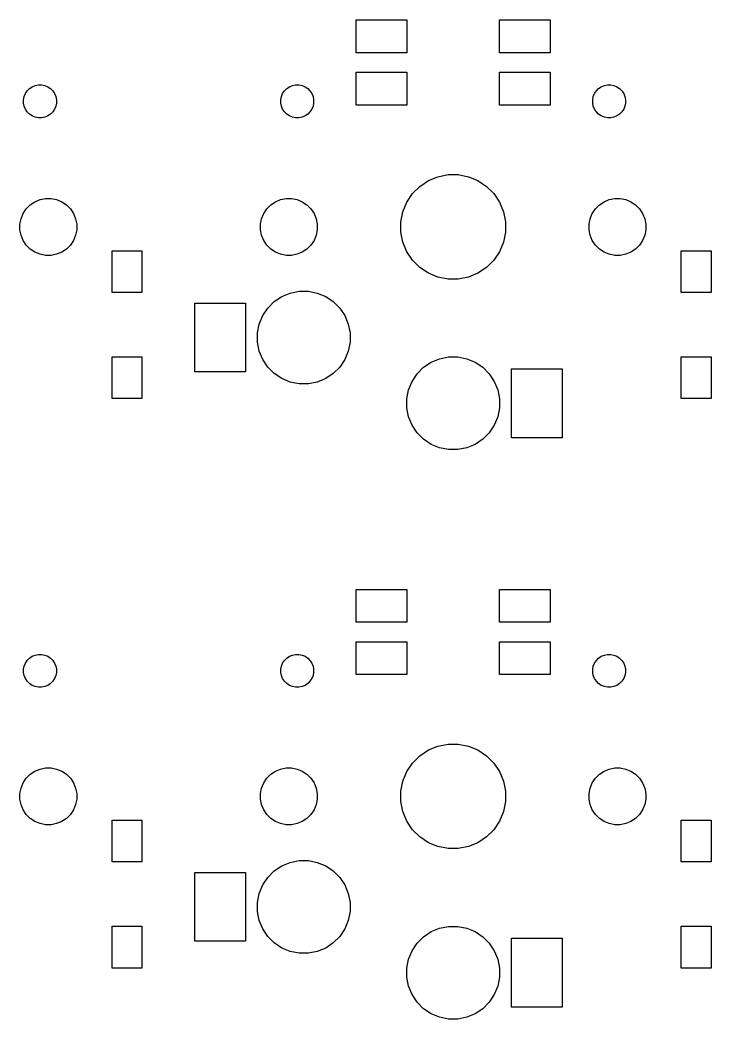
# Model space of a CAD drawing. Extents: x 33 to 239, y -108 to -27.
# Drawn here: x 84.7 to 107.83, y -106.9 to -73.47 of the extents above; entities that cross this region are included whole.
import ezdxf

# ---------------------------------------------------------------- set-up
doc = ezdxf.new("R2010")
doc.units = 0
doc.layers.add('BLACK', color=7, linetype='CONTINUOUS')

msp = doc.modelspace()

# ---------------------------------------------------------------- linework, layer by layer
at = {"layer": 'BLACK', "linetype": 'CONTINUOUS'}
for p, q in [((95.95, -74.575), (95.95, -73.475)), ((95.95, -73.475), (97.65, -73.475)), ((97.65, -73.475), (97.65, -74.575)), ((100.75, -74.575), (100.75, -73.475)), ((100.75, -73.475), (102.45, -73.475)), ((102.45, -73.475), (102.45, -74.575)), ((97.65, -74.575), (95.95, -74.575)), ((102.45, -74.575), (100.75, -74.575)), ((95.95, -76.325), (95.95, -75.225)), ((95.95, -75.225), (97.65, -75.225)), ((97.65, -75.225), (97.65, -76.325)), ((100.75, -76.325), (100.75, -75.225)), ((100.75, -75.225), (102.45, -75.225)), ((102.45, -75.225), (102.45, -76.325)), ((84.8826, -75.9395), (84.9428, -75.8494)), ((84.9428, -75.8494), (85.0194, -75.7728)), ((85.0194, -75.7728), (85.1095, -75.7126)), ((85.1095, -75.7126), (85.2096, -75.6711)), ((85.2096, -75.6711), (85.3158, -75.65)), ((85.3158, -75.65), (85.4242, -75.65)), ((85.4242, -75.65), (85.5304, -75.6711)), ((85.5304, -75.6711), (85.6305, -75.7126)), ((85.6305, -75.7126), (85.7206, -75.7728)), ((85.7206, -75.7728), (85.7972, -75.8494)), ((85.7972, -75.8494), (85.8574, -75.9395)), ((93.4926, -75.9395), (93.5528, -75.8494)), ((93.5528, -75.8494), (93.6294, -75.7728)), ((93.6294, -75.7728), (93.7195, -75.7126)), ((93.7195, -75.7126), (93.8196, -75.6711)), ((93.8196, -75.6711), (93.9258, -75.65)), ((93.9258, -75.65), (94.0342, -75.65)), ((94.0342, -75.65), (94.1404, -75.6711)), ((94.1404, -75.6711), (94.2405, -75.7126)), ((94.2405, -75.7126), (94.3306, -75.7728)), ((94.3306, -75.7728), (94.4072, -75.8494)), ((94.4072, -75.8494), (94.4674, -75.9395)), ((103.933, -75.9395), (103.993, -75.8494)), ((103.993, -75.8494), (104.069, -75.7728)), ((104.069, -75.7728), (104.159, -75.7126)), ((104.159, -75.7126), (104.26, -75.6711)), ((104.26, -75.6711), (104.366, -75.65)), ((104.366, -75.65), (104.474, -75.65)), ((104.474, -75.65), (104.58, -75.6711)), ((104.58, -75.6711), (104.681, -75.7126)), ((104.681, -75.7126), (104.771, -75.7728)), ((104.771, -75.7728), (104.847, -75.8494)), ((104.847, -75.8494), (104.907, -75.9395)), ((84.82, -76.1458), (84.8411, -76.0396)), ((84.82, -76.2542), (84.82, -76.1458)), ((84.8411, -76.0396), (84.8826, -75.9395)), ((85.8574, -75.9395), (85.8989, -76.0396)), ((85.8989, -76.0396), (85.92, -76.1458)), ((85.92, -76.1458), (85.92, -76.2542)), ((93.43, -76.1458), (93.4511, -76.0396)), ((93.43, -76.2542), (93.43, -76.1458)), ((93.4511, -76.0396), (93.4926, -75.9395)), ((94.4674, -75.9395), (94.5089, -76.0396)), ((94.5089, -76.0396), (94.53, -76.1458)), ((94.53, -76.1458), (94.53, -76.2542)), ((103.87, -76.1458), (103.891, -76.0396)), ((103.87, -76.2542), (103.87, -76.1458)), ((103.891, -76.0396), (103.933, -75.9395)), ((104.907, -75.9395), (104.949, -76.0396)), ((104.949, -76.0396), (104.97, -76.1458)), ((104.97, -76.1458), (104.97, -76.2542)), ((84.8411, -76.3604), (84.82, -76.2542)), ((84.8826, -76.4605), (84.8411, -76.3604)), ((84.9428, -76.5506), (84.8826, -76.4605)), ((85.8574, -76.4605), (85.7972, -76.5506)), ((85.8989, -76.3604), (85.8574, -76.4605)), ((85.92, -76.2542), (85.8989, -76.3604)), ((93.4511, -76.3604), (93.43, -76.2542)), ((93.4926, -76.4605), (93.4511, -76.3604)), ((93.5528, -76.5506), (93.4926, -76.4605)), ((94.4674, -76.4605), (94.4072, -76.5506)), ((94.5089, -76.3604), (94.4674, -76.4605)), ((94.53, -76.2542), (94.5089, -76.3604)), ((97.65, -76.325), (95.95, -76.325)), ((102.45, -76.325), (100.75, -76.325)), ((103.891, -76.3604), (103.87, -76.2542)), ((103.933, -76.4605), (103.891, -76.3604)), ((103.993, -76.5506), (103.933, -76.4605)), ((104.907, -76.4605), (104.847, -76.5506)), ((104.949, -76.3604), (104.907, -76.4605)), ((104.97, -76.2542), (104.949, -76.3604)), ((85.0194, -76.6272), (84.9428, -76.5506)), ((85.1095, -76.6874), (85.0194, -76.6272)), ((85.2096, -76.7289), (85.1095, -76.6874)), ((85.3158, -76.75), (85.2096, -76.7289)), ((85.4242, -76.75), (85.3158, -76.75)), ((85.5304, -76.7289), (85.4242, -76.75)), ((85.6305, -76.6874), (85.5304, -76.7289)), ((85.7206, -76.6272), (85.6305, -76.6874)), ((85.7972, -76.5506), (85.7206, -76.6272)), ((93.6294, -76.6272), (93.5528, -76.5506)), ((93.7195, -76.6874), (93.6294, -76.6272)), ((93.8196, -76.7289), (93.7195, -76.6874)), ((93.9258, -76.75), (93.8196, -76.7289)), ((94.0342, -76.75), (93.9258, -76.75)), ((94.1404, -76.7289), (94.0342, -76.75)), ((94.2405, -76.6874), (94.1404, -76.7289)), ((94.3306, -76.6272), (94.2405, -76.6874)), ((94.4072, -76.5506), (94.3306, -76.6272)), ((104.069, -76.6272), (103.993, -76.5506)), ((104.159, -76.6874), (104.069, -76.6272)), ((104.26, -76.7289), (104.159, -76.6874)), ((104.366, -76.75), (104.26, -76.7289)), ((104.474, -76.75), (104.366, -76.75)), ((104.58, -76.7289), (104.474, -76.75)), ((104.681, -76.6874), (104.58, -76.7289)), ((104.771, -76.6272), (104.681, -76.6874)), ((104.847, -76.5506), (104.771, -76.6272)), ((98.0844, -79.0407), (98.3711, -78.8492)), ((98.3711, -78.8492), (98.6895, -78.7173)), ((98.6895, -78.7173), (99.0276, -78.65)), ((99.0276, -78.65), (99.3724, -78.65)), ((99.3724, -78.65), (99.7105, -78.7173)), ((99.7105, -78.7173), (100.029, -78.8492)), ((100.029, -78.8492), (100.316, -79.0407)), ((97.8407, -79.2844), (98.0844, -79.0407)), ((100.316, -79.0407), (100.559, -79.2844)), ((85.2, -79.5581), (85.3729, -79.4865)), ((85.3729, -79.4865), (85.5564, -79.45)), ((85.5564, -79.45), (85.7436, -79.45)), ((85.7436, -79.45), (85.9271, -79.4865)), ((85.9271, -79.4865), (86.1, -79.5581)), ((93.25, -79.5581), (93.4229, -79.4865)), ((93.4229, -79.4865), (93.6064, -79.45)), ((93.6064, -79.45), (93.7936, -79.45)), ((93.7936, -79.45), (93.9771, -79.4865)), ((93.9771, -79.4865), (94.15, -79.5581)), ((97.6492, -79.5711), (97.8407, -79.2844)), ((100.559, -79.2844), (100.751, -79.5711)), ((104.25, -79.5581), (104.423, -79.4865)), ((104.423, -79.4865), (104.606, -79.45)), ((104.606, -79.45), (104.794, -79.45)), ((104.794, -79.45), (104.977, -79.4865)), ((104.977, -79.4865), (105.15, -79.5581)), ((84.8081, -79.95), (84.9121, -79.7944)), ((84.9121, -79.7944), (85.0444, -79.6621)), ((85.0444, -79.6621), (85.2, -79.5581)), ((86.1, -79.5581), (86.2556, -79.6621)), ((86.2556, -79.6621), (86.3879, -79.7944)), ((86.3879, -79.7944), (86.4919, -79.95)), ((92.8581, -79.95), (92.9621, -79.7944)), ((92.9621, -79.7944), (93.0944, -79.6621)), ((93.0944, -79.6621), (93.25, -79.5581)), ((94.15, -79.5581), (94.3056, -79.6621)), ((94.3056, -79.6621), (94.4379, -79.7944)), ((94.4379, -79.7944), (94.5419, -79.95)), ((97.5173, -79.8895), (97.6492, -79.5711)), ((100.751, -79.5711), (100.883, -79.8895)), ((103.858, -79.95), (103.962, -79.7944)), ((103.962, -79.7944), (104.094, -79.6621)), ((104.094, -79.6621), (104.25, -79.5581)), ((105.15, -79.5581), (105.306, -79.6621)), ((105.306, -79.6621), (105.438, -79.7944)), ((105.438, -79.7944), (105.542, -79.95)), ((84.7, -80.3064), (84.7365, -80.1229)), ((84.7365, -80.1229), (84.8081, -79.95)), ((86.4919, -79.95), (86.5635, -80.1229)), ((86.5635, -80.1229), (86.6, -80.3064)), ((92.75, -80.3064), (92.7865, -80.1229)), ((92.7865, -80.1229), (92.8581, -79.95)), ((94.5419, -79.95), (94.6135, -80.1229)), ((94.6135, -80.1229), (94.65, -80.3064)), ((97.45, -80.2276), (97.5173, -79.8895)), ((100.883, -79.8895), (100.95, -80.2276)), ((103.75, -80.3064), (103.787, -80.1229)), ((103.787, -80.1229), (103.858, -79.95)), ((105.542, -79.95), (105.613, -80.1229)), ((105.613, -80.1229), (105.65, -80.3064)), ((84.7, -80.4936), (84.7, -80.3064)), ((84.7365, -80.6771), (84.7, -80.4936)), ((86.6, -80.4936), (86.5635, -80.6771)), ((86.6, -80.3064), (86.6, -80.4936)), ((92.75, -80.4936), (92.75, -80.3064)), ((92.7865, -80.6771), (92.75, -80.4936)), ((94.65, -80.4936), (94.6135, -80.6771)), ((94.65, -80.3064), (94.65, -80.4936)), ((97.45, -80.5724), (97.45, -80.2276)), ((100.95, -80.2276), (100.95, -80.5724)), ((103.75, -80.4936), (103.75, -80.3064)), ((103.787, -80.6771), (103.75, -80.4936)), ((105.65, -80.4936), (105.613, -80.6771)), ((105.65, -80.3064), (105.65, -80.4936)), ((84.8081, -80.85), (84.7365, -80.6771)), ((84.9121, -81.0056), (84.8081, -80.85)), ((86.4919, -80.85), (86.3879, -81.0056)), ((86.5635, -80.6771), (86.4919, -80.85)), ((92.8581, -80.85), (92.7865, -80.6771)), ((92.9621, -81.0056), (92.8581, -80.85)), ((94.5419, -80.85), (94.4379, -81.0056)), ((94.6135, -80.6771), (94.5419, -80.85)), ((97.5173, -80.9105), (97.45, -80.5724)), ((100.95, -80.5724), (100.883, -80.9105)), ((103.858, -80.85), (103.787, -80.6771)), ((103.962, -81.0056), (103.858, -80.85)), ((105.542, -80.85), (105.438, -81.0056)), ((105.613, -80.6771), (105.542, -80.85)), ((85.0444, -81.1379), (84.9121, -81.0056)), ((85.2, -81.2419), (85.0444, -81.1379)), ((86.2556, -81.1379), (86.1, -81.2419)), ((86.3879, -81.0056), (86.2556, -81.1379)), ((87.7812, -82.5937), (87.7812, -81.1937)), ((87.7812, -81.1937), (88.7812, -81.1937)), ((88.7812, -81.1937), (88.7812, -82.5937)), ((93.0944, -81.1379), (92.9621, -81.0056)), ((93.25, -81.2419), (93.0944, -81.1379)), ((94.3056, -81.1379), (94.15, -81.2419)), ((94.4379, -81.0056), (94.3056, -81.1379)), ((97.6492, -81.2289), (97.5173, -80.9105)), ((100.883, -80.9105), (100.751, -81.2289)), ((104.094, -81.1379), (103.962, -81.0056)), ((104.25, -81.2419), (104.094, -81.1379)), ((105.306, -81.1379), (105.15, -81.2419)), ((105.438, -81.0056), (105.306, -81.1379)), ((106.831, -82.5937), (106.831, -81.1937)), ((106.831, -81.1937), (107.831, -81.1937)), ((107.831, -81.1937), (107.831, -82.5937)), ((85.3729, -81.3135), (85.2, -81.2419)), ((85.5564, -81.35), (85.3729, -81.3135)), ((85.7436, -81.35), (85.5564, -81.35)), ((85.9271, -81.3135), (85.7436, -81.35)), ((86.1, -81.2419), (85.9271, -81.3135)), ((93.4229, -81.3135), (93.25, -81.2419)), ((93.6064, -81.35), (93.4229, -81.3135)), ((93.7936, -81.35), (93.6064, -81.35)), ((93.9771, -81.3135), (93.7936, -81.35)), ((94.15, -81.2419), (93.9771, -81.3135)), ((97.8407, -81.5156), (97.6492, -81.2289)), ((98.0844, -81.7593), (97.8407, -81.5156)), ((100.559, -81.5156), (100.316, -81.7593)), ((100.751, -81.2289), (100.559, -81.5156)), ((104.423, -81.3135), (104.25, -81.2419)), ((104.606, -81.35), (104.423, -81.3135)), ((104.794, -81.35), (104.606, -81.35)), ((104.977, -81.3135), (104.794, -81.35)), ((105.15, -81.2419), (104.977, -81.3135)), ((98.3711, -81.9508), (98.0844, -81.7593)), ((100.316, -81.7593), (100.029, -81.9508)), ((98.6895, -82.0827), (98.3711, -81.9508)), ((99.0276, -82.15), (98.6895, -82.0827)), ((99.3724, -82.15), (99.0276, -82.15)), ((99.7105, -82.0827), (99.3724, -82.15)), ((100.029, -81.9508), (99.7105, -82.0827)), ((93.7479, -82.6096), (94.0473, -82.55)), ((94.0473, -82.55), (94.3527, -82.55)), ((94.3527, -82.55), (94.6521, -82.6096)), ((88.7812, -82.5937), (87.7812, -82.5937)), ((93.2119, -82.896), (93.4658, -82.7264)), ((93.4658, -82.7264), (93.7479, -82.6096)), ((94.6521, -82.6096), (94.9342, -82.7264)), ((94.9342, -82.7264), (95.1881, -82.896)), ((107.831, -82.5937), (106.831, -82.5937)), ((90.55, -85.25), (90.55, -82.95)), ((90.55, -82.95), (92.25, -82.95)), ((92.25, -82.95), (92.25, -85.25)), ((92.8264, -83.3658), (92.996, -83.1119)), ((92.996, -83.1119), (93.2119, -82.896)), ((95.1881, -82.896), (95.404, -83.1119)), ((95.404, -83.1119), (95.5736, -83.3658)), ((92.7096, -83.6479), (92.8264, -83.3658)), ((95.5736, -83.3658), (95.6904, -83.6479)), ((92.65, -83.9473), (92.7096, -83.6479)), ((95.6904, -83.6479), (95.75, -83.9473)), ((92.65, -84.2527), (92.65, -83.9473)), ((95.75, -83.9473), (95.75, -84.2527)), ((92.7096, -84.5521), (92.65, -84.2527)), ((92.8264, -84.8342), (92.7096, -84.5521)), ((95.6904, -84.5521), (95.5736, -84.8342)), ((95.75, -84.2527), (95.6904, -84.5521)), ((87.7812, -86.1437), (87.7812, -84.7437)), ((87.7812, -84.7437), (88.7812, -84.7437)), ((88.7812, -84.7437), (88.7812, -86.1437)), ((92.996, -85.0881), (92.8264, -84.8342)), ((95.5736, -84.8342), (95.404, -85.0881)), ((98.4658, -84.9264), (98.7479, -84.8096)), ((98.7479, -84.8096), (99.0473, -84.75)), ((99.0473, -84.75), (99.3527, -84.75)), ((99.3527, -84.75), (99.6521, -84.8096)), ((99.6521, -84.8096), (99.9342, -84.9264)), ((106.831, -86.1437), (106.831, -84.7437)), ((106.831, -84.7437), (107.831, -84.7437)), ((107.831, -84.7437), (107.831, -86.1437)), ((93.2119, -85.304), (92.996, -85.0881)), ((95.404, -85.0881), (95.1881, -85.304)), ((97.996, -85.3119), (98.2119, -85.096)), ((98.2119, -85.096), (98.4658, -84.9264)), ((99.9342, -84.9264), (100.188, -85.096)), ((100.188, -85.096), (100.404, -85.3119)), ((101.15, -87.45), (101.15, -85.15)), ((101.15, -85.15), (102.85, -85.15)), ((102.85, -85.15), (102.85, -87.45)), ((92.25, -85.25), (90.55, -85.25)), ((93.4658, -85.4736), (93.2119, -85.304)), ((93.7479, -85.5904), (93.4658, -85.4736)), ((94.9342, -85.4736), (94.6521, -85.5904)), ((95.1881, -85.304), (94.9342, -85.4736)), ((97.7096, -85.8479), (97.8264, -85.5658)), ((97.8264, -85.5658), (97.996, -85.3119)), ((100.404, -85.3119), (100.574, -85.5658)), ((100.574, -85.5658), (100.69, -85.8479)), ((94.0473, -85.65), (93.7479, -85.5904)), ((94.3527, -85.65), (94.0473, -85.65)), ((94.6521, -85.5904), (94.3527, -85.65)), ((97.65, -86.1473), (97.7096, -85.8479)), ((100.69, -85.8479), (100.75, -86.1473)), ((88.7812, -86.1437), (87.7812, -86.1437)), ((97.65, -86.4527), (97.65, -86.1473)), ((100.75, -86.1473), (100.75, -86.4527)), ((107.831, -86.1437), (106.831, -86.1437)), ((97.7096, -86.7521), (97.65, -86.4527)), ((100.75, -86.4527), (100.69, -86.7521)), ((97.8264, -87.0342), (97.7096, -86.7521)), ((100.69, -86.7521), (100.574, -87.0342)), ((97.996, -87.2881), (97.8264, -87.0342)), ((100.574, -87.0342), (100.404, -87.2881)), ((98.2119, -87.504), (97.996, -87.2881)), ((98.4658, -87.6736), (98.2119, -87.504)), ((100.188, -87.504), (99.9342, -87.6736)), ((100.404, -87.2881), (100.188, -87.504)), ((102.85, -87.45), (101.15, -87.45)), ((98.7479, -87.7904), (98.4658, -87.6736)), ((99.0473, -87.85), (98.7479, -87.7904)), ((99.3527, -87.85), (99.0473, -87.85)), ((99.6521, -87.7904), (99.3527, -87.85)), ((99.9342, -87.6736), (99.6521, -87.7904)), ((95.95, -93.625), (95.95, -92.525)), ((95.95, -92.525), (97.65, -92.525)), ((97.65, -92.525), (97.65, -93.625)), ((100.75, -93.625), (100.75, -92.525)), ((100.75, -92.525), (102.45, -92.525)), ((102.45, -92.525), (102.45, -93.625)), ((97.65, -93.625), (95.95, -93.625)), ((102.45, -93.625), (100.75, -93.625)), ((95.95, -95.375), (95.95, -94.275)), ((95.95, -94.275), (97.65, -94.275)), ((97.65, -94.275), (97.65, -95.375)), ((100.75, -95.375), (100.75, -94.275)), ((100.75, -94.275), (102.45, -94.275)), ((102.45, -94.275), (102.45, -95.375)), ((84.8826, -94.9895), (84.9428, -94.8994)), ((84.9428, -94.8994), (85.0194, -94.8228)), ((85.0194, -94.8228), (85.1095, -94.7626)), ((85.1095, -94.7626), (85.2096, -94.7211)), ((85.2096, -94.7211), (85.3158, -94.7)), ((85.3158, -94.7), (85.4242, -94.7)), ((85.4242, -94.7), (85.5304, -94.7211)), ((85.5304, -94.7211), (85.6305, -94.7626)), ((85.6305, -94.7626), (85.7206, -94.8228)), ((85.7206, -94.8228), (85.7972, -94.8994)), ((85.7972, -94.8994), (85.8574, -94.9895)), ((93.4926, -94.9895), (93.5528, -94.8994)), ((93.5528, -94.8994), (93.6294, -94.8228)), ((93.6294, -94.8228), (93.7195, -94.7626)), ((93.7195, -94.7626), (93.8196, -94.7211)), ((93.8196, -94.7211), (93.9258, -94.7)), ((93.9258, -94.7), (94.0342, -94.7)), ((94.0342, -94.7), (94.1404, -94.7211)), ((94.1404, -94.7211), (94.2405, -94.7626)), ((94.2405, -94.7626), (94.3306, -94.8228)), ((94.3306, -94.8228), (94.4072, -94.8994)), ((94.4072, -94.8994), (94.4674, -94.9895)), ((103.933, -94.9895), (103.993, -94.8994)), ((103.993, -94.8994), (104.069, -94.8228)), ((104.069, -94.8228), (104.159, -94.7626)), ((104.159, -94.7626), (104.26, -94.7211)), ((104.26, -94.7211), (104.366, -94.7)), ((104.366, -94.7), (104.474, -94.7)), ((104.474, -94.7), (104.58, -94.7211)), ((104.58, -94.7211), (104.681, -94.7626)), ((104.681, -94.7626), (104.771, -94.8228)), ((104.771, -94.8228), (104.847, -94.8994)), ((104.847, -94.8994), (104.907, -94.9895)), ((84.82, -95.1958), (84.8411, -95.0896)), ((84.82, -95.3042), (84.82, -95.1958)), ((84.8411, -95.0896), (84.8826, -94.9895)), ((85.8574, -94.9895), (85.8989, -95.0896)), ((85.8989, -95.0896), (85.92, -95.1958)), ((85.92, -95.1958), (85.92, -95.3042)), ((93.43, -95.1958), (93.4511, -95.0896)), ((93.43, -95.3042), (93.43, -95.1958)), ((93.4511, -95.0896), (93.4926, -94.9895)), ((94.4674, -94.9895), (94.5089, -95.0896)), ((94.5089, -95.0896), (94.53, -95.1958)), ((94.53, -95.1958), (94.53, -95.3042)), ((103.87, -95.1958), (103.891, -95.0896)), ((103.87, -95.3042), (103.87, -95.1958)), ((103.891, -95.0896), (103.933, -94.9895)), ((104.907, -94.9895), (104.949, -95.0896)), ((104.949, -95.0896), (104.97, -95.1958)), ((104.97, -95.1958), (104.97, -95.3042)), ((84.8411, -95.4104), (84.82, -95.3042)), ((84.8826, -95.5105), (84.8411, -95.4104)), ((84.9428, -95.6006), (84.8826, -95.5105)), ((85.8574, -95.5105), (85.7972, -95.6006)), ((85.8989, -95.4104), (85.8574, -95.5105)), ((85.92, -95.3042), (85.8989, -95.4104)), ((93.4511, -95.4104), (93.43, -95.3042)), ((93.4926, -95.5105), (93.4511, -95.4104)), ((93.5528, -95.6006), (93.4926, -95.5105)), ((94.4674, -95.5105), (94.4072, -95.6006)), ((94.5089, -95.4104), (94.4674, -95.5105)), ((94.53, -95.3042), (94.5089, -95.4104)), ((97.65, -95.375), (95.95, -95.375)), ((102.45, -95.375), (100.75, -95.375)), ((103.891, -95.4104), (103.87, -95.3042)), ((103.933, -95.5105), (103.891, -95.4104)), ((103.993, -95.6006), (103.933, -95.5105)), ((104.907, -95.5105), (104.847, -95.6006)), ((104.949, -95.4104), (104.907, -95.5105)), ((104.97, -95.3042), (104.949, -95.4104)), ((85.0194, -95.6772), (84.9428, -95.6006)), ((85.1095, -95.7374), (85.0194, -95.6772)), ((85.2096, -95.7789), (85.1095, -95.7374)), ((85.3158, -95.8), (85.2096, -95.7789)), ((85.4242, -95.8), (85.3158, -95.8)), ((85.5304, -95.7789), (85.4242, -95.8)), ((85.6305, -95.7374), (85.5304, -95.7789)), ((85.7206, -95.6772), (85.6305, -95.7374)), ((85.7972, -95.6006), (85.7206, -95.6772)), ((93.6294, -95.6772), (93.5528, -95.6006)), ((93.7195, -95.7374), (93.6294, -95.6772)), ((93.8196, -95.7789), (93.7195, -95.7374)), ((93.9258, -95.8), (93.8196, -95.7789)), ((94.0342, -95.8), (93.9258, -95.8)), ((94.1404, -95.7789), (94.0342, -95.8)), ((94.2405, -95.7374), (94.1404, -95.7789)), ((94.3306, -95.6772), (94.2405, -95.7374)), ((94.4072, -95.6006), (94.3306, -95.6772)), ((104.069, -95.6772), (103.993, -95.6006)), ((104.159, -95.7374), (104.069, -95.6772)), ((104.26, -95.7789), (104.159, -95.7374)), ((104.366, -95.8), (104.26, -95.7789)), ((104.474, -95.8), (104.366, -95.8)), ((104.58, -95.7789), (104.474, -95.8)), ((104.681, -95.7374), (104.58, -95.7789)), ((104.771, -95.6772), (104.681, -95.7374)), ((104.847, -95.6006), (104.771, -95.6772)), ((98.0844, -98.0907), (98.3711, -97.8992)), ((98.3711, -97.8992), (98.6895, -97.7673)), ((98.6895, -97.7673), (99.0276, -97.7)), ((99.0276, -97.7), (99.3724, -97.7)), ((99.3724, -97.7), (99.7105, -97.7673)), ((99.7105, -97.7673), (100.029, -97.8992)), ((100.029, -97.8992), (100.316, -98.0907)), ((97.8407, -98.3344), (98.0844, -98.0907)), ((100.316, -98.0907), (100.559, -98.3344)), ((85.2, -98.6081), (85.3729, -98.5365)), ((85.3729, -98.5365), (85.5564, -98.5)), ((85.5564, -98.5), (85.7436, -98.5)), ((85.7436, -98.5), (85.9271, -98.5365)), ((85.9271, -98.5365), (86.1, -98.6081)), ((93.25, -98.6081), (93.4229, -98.5365)), ((93.4229, -98.5365), (93.6064, -98.5)), ((93.6064, -98.5), (93.7936, -98.5)), ((93.7936, -98.5), (93.9771, -98.5365)), ((93.9771, -98.5365), (94.15, -98.6081)), ((97.6492, -98.6211), (97.8407, -98.3344)), ((100.559, -98.3344), (100.751, -98.6211)), ((104.25, -98.6081), (104.423, -98.5365)), ((104.423, -98.5365), (104.606, -98.5)), ((104.606, -98.5), (104.794, -98.5)), ((104.794, -98.5), (104.977, -98.5365)), ((104.977, -98.5365), (105.15, -98.6081)), ((84.8081, -99), (84.9121, -98.8444)), ((84.9121, -98.8444), (85.0444, -98.7121)), ((85.0444, -98.7121), (85.2, -98.6081)), ((86.1, -98.6081), (86.2556, -98.7121)), ((86.2556, -98.7121), (86.3879, -98.8444)), ((86.3879, -98.8444), (86.4919, -99)), ((92.8581, -99), (92.9621, -98.8444)), ((92.9621, -98.8444), (93.0944, -98.7121)), ((93.0944, -98.7121), (93.25, -98.6081)), ((94.15, -98.6081), (94.3056, -98.7121)), ((94.3056, -98.7121), (94.4379, -98.8444)), ((94.4379, -98.8444), (94.5419, -99)), ((97.5173, -98.9395), (97.6492, -98.6211)), ((100.751, -98.6211), (100.883, -98.9395)), ((103.858, -99), (103.962, -98.8444)), ((103.962, -98.8444), (104.094, -98.7121)), ((104.094, -98.7121), (104.25, -98.6081)), ((105.15, -98.6081), (105.306, -98.7121)), ((105.306, -98.7121), (105.438, -98.8444)), ((105.438, -98.8444), (105.542, -99)), ((84.7, -99.3564), (84.7365, -99.1729)), ((84.7365, -99.1729), (84.8081, -99)), ((86.4919, -99), (86.5635, -99.1729)), ((86.5635, -99.1729), (86.6, -99.3564)), ((92.75, -99.3564), (92.7865, -99.1729)), ((92.7865, -99.1729), (92.8581, -99)), ((94.5419, -99), (94.6135, -99.1729)), ((94.6135, -99.1729), (94.65, -99.3564)), ((97.45, -99.2776), (97.5173, -98.9395)), ((100.883, -98.9395), (100.95, -99.2776)), ((103.75, -99.3564), (103.787, -99.1729)), ((103.787, -99.1729), (103.858, -99)), ((105.542, -99), (105.613, -99.1729)), ((105.613, -99.1729), (105.65, -99.3564)), ((84.7, -99.5436), (84.7, -99.3564)), ((84.7365, -99.7271), (84.7, -99.5436)), ((86.6, -99.5436), (86.5635, -99.7271)), ((86.6, -99.3564), (86.6, -99.5436)), ((92.75, -99.5436), (92.75, -99.3564)), ((92.7865, -99.7271), (92.75, -99.5436)), ((94.65, -99.5436), (94.6135, -99.7271)), ((94.65, -99.3564), (94.65, -99.5436)), ((97.45, -99.6224), (97.45, -99.2776)), ((100.95, -99.2776), (100.95, -99.6224)), ((103.75, -99.5436), (103.75, -99.3564)), ((103.787, -99.7271), (103.75, -99.5436)), ((105.65, -99.5436), (105.613, -99.7271)), ((105.65, -99.3564), (105.65, -99.5436)), ((84.8081, -99.9), (84.7365, -99.7271)), ((84.9121, -100.056), (84.8081, -99.9)), ((86.4919, -99.9), (86.3879, -100.056)), ((86.5635, -99.7271), (86.4919, -99.9)), ((92.8581, -99.9), (92.7865, -99.7271)), ((92.9621, -100.056), (92.8581, -99.9)), ((94.5419, -99.9), (94.4379, -100.056)), ((94.6135, -99.7271), (94.5419, -99.9)), ((97.5173, -99.9605), (97.45, -99.6224)), ((100.95, -99.6224), (100.883, -99.9605)), ((103.858, -99.9), (103.787, -99.7271)), ((103.962, -100.056), (103.858, -99.9)), ((105.542, -99.9), (105.438, -100.056)), ((105.613, -99.7271), (105.542, -99.9)), ((85.0444, -100.188), (84.9121, -100.056)), ((85.2, -100.292), (85.0444, -100.188)), ((86.2556, -100.188), (86.1, -100.292)), ((86.3879, -100.056), (86.2556, -100.188)), ((87.7812, -101.644), (87.7812, -100.244)), ((87.7812, -100.244), (88.7812, -100.244)), ((88.7812, -100.244), (88.7812, -101.644)), ((93.0944, -100.188), (92.9621, -100.056)), ((93.25, -100.292), (93.0944, -100.188)), ((94.3056, -100.188), (94.15, -100.292)), ((94.4379, -100.056), (94.3056, -100.188)), ((97.6492, -100.279), (97.5173, -99.9605)), ((100.883, -99.9605), (100.751, -100.279)), ((104.094, -100.188), (103.962, -100.056)), ((104.25, -100.292), (104.094, -100.188)), ((105.306, -100.188), (105.15, -100.292)), ((105.438, -100.056), (105.306, -100.188)), ((106.831, -101.644), (106.831, -100.244)), ((106.831, -100.244), (107.831, -100.244)), ((107.831, -100.244), (107.831, -101.644)), ((85.3729, -100.363), (85.2, -100.292)), ((85.5564, -100.4), (85.3729, -100.363)), ((85.7436, -100.4), (85.5564, -100.4)), ((85.9271, -100.363), (85.7436, -100.4)), ((86.1, -100.292), (85.9271, -100.363)), ((93.4229, -100.363), (93.25, -100.292)), ((93.6064, -100.4), (93.4229, -100.363)), ((93.7936, -100.4), (93.6064, -100.4)), ((93.9771, -100.363), (93.7936, -100.4)), ((94.15, -100.292), (93.9771, -100.363)), ((97.8407, -100.566), (97.6492, -100.279)), ((98.0844, -100.809), (97.8407, -100.566)), ((100.559, -100.566), (100.316, -100.809)), ((100.751, -100.279), (100.559, -100.566)), ((104.423, -100.363), (104.25, -100.292)), ((104.606, -100.4), (104.423, -100.363)), ((104.794, -100.4), (104.606, -100.4)), ((104.977, -100.363), (104.794, -100.4)), ((105.15, -100.292), (104.977, -100.363)), ((98.3711, -101.001), (98.0844, -100.809)), ((100.316, -100.809), (100.029, -101.001)), ((98.6895, -101.133), (98.3711, -101.001)), ((99.0276, -101.2), (98.6895, -101.133)), ((99.3724, -101.2), (99.0276, -101.2)), ((99.7105, -101.133), (99.3724, -101.2)), ((100.029, -101.001), (99.7105, -101.133)), ((93.7479, -101.66), (94.0473, -101.6)), ((94.0473, -101.6), (94.3527, -101.6)), ((94.3527, -101.6), (94.6521, -101.66)), ((88.7812, -101.644), (87.7812, -101.644)), ((92.996, -102.162), (93.2119, -101.946)), ((93.2119, -101.946), (93.4658, -101.776)), ((93.4658, -101.776), (93.7479, -101.66)), ((94.6521, -101.66), (94.9342, -101.776)), ((94.9342, -101.776), (95.1881, -101.946)), ((95.1881, -101.946), (95.404, -102.162)), ((107.831, -101.644), (106.831, -101.644)), ((90.55, -104.3), (90.55, -102)), ((90.55, -102), (92.25, -102)), ((92.25, -102), (92.25, -104.3)), ((92.8264, -102.416), (92.996, -102.162)), ((95.404, -102.162), (95.5736, -102.416)), ((92.7096, -102.698), (92.8264, -102.416)), ((95.5736, -102.416), (95.6904, -102.698)), ((92.65, -102.997), (92.7096, -102.698)), ((95.6904, -102.698), (95.75, -102.997)), ((92.65, -103.303), (92.65, -102.997)), ((95.75, -102.997), (95.75, -103.303)), ((92.7096, -103.602), (92.65, -103.303)), ((92.8264, -103.884), (92.7096, -103.602)), ((95.6904, -103.602), (95.5736, -103.884)), ((95.75, -103.303), (95.6904, -103.602)), ((87.7812, -105.194), (87.7812, -103.794)), ((87.7812, -103.794), (88.7812, -103.794)), ((88.7812, -103.794), (88.7812, -105.194)), ((92.996, -104.138), (92.8264, -103.884)), ((95.5736, -103.884), (95.404, -104.138)), ((98.4658, -103.976), (98.7479, -103.86)), ((98.7479, -103.86), (99.0473, -103.8)), ((99.0473, -103.8), (99.3527, -103.8)), ((99.3527, -103.8), (99.6521, -103.86)), ((99.6521, -103.86), (99.9342, -103.976)), ((106.831, -105.194), (106.831, -103.794)), ((106.831, -103.794), (107.831, -103.794)), ((107.831, -103.794), (107.831, -105.194)), ((93.2119, -104.354), (92.996, -104.138)), ((95.404, -104.138), (95.1881, -104.354)), ((97.996, -104.362), (98.2119, -104.146)), ((98.2119, -104.146), (98.4658, -103.976)), ((99.9342, -103.976), (100.188, -104.146)), ((100.188, -104.146), (100.404, -104.362)), ((101.15, -106.5), (101.15, -104.2)), ((101.15, -104.2), (102.85, -104.2)), ((102.85, -104.2), (102.85, -106.5)), ((92.25, -104.3), (90.55, -104.3)), ((93.4658, -104.524), (93.2119, -104.354)), ((93.7479, -104.64), (93.4658, -104.524)), ((94.9342, -104.524), (94.6521, -104.64)), ((95.1881, -104.354), (94.9342, -104.524)), ((97.7096, -104.898), (97.8264, -104.616)), ((97.8264, -104.616), (97.996, -104.362)), ((100.404, -104.362), (100.574, -104.616)), ((100.574, -104.616), (100.69, -104.898)), ((94.0473, -104.7), (93.7479, -104.64)), ((94.3527, -104.7), (94.0473, -104.7)), ((94.6521, -104.64), (94.3527, -104.7)), ((97.65, -105.197), (97.7096, -104.898)), ((100.69, -104.898), (100.75, -105.197)), ((88.7812, -105.194), (87.7812, -105.194)), ((97.65, -105.503), (97.65, -105.197)), ((100.75, -105.197), (100.75, -105.503)), ((107.831, -105.194), (106.831, -105.194)), ((97.7096, -105.802), (97.65, -105.503)), ((100.75, -105.503), (100.69, -105.802)), ((97.8264, -106.084), (97.7096, -105.802)), ((100.69, -105.802), (100.574, -106.084)), ((97.996, -106.338), (97.8264, -106.084)), ((100.574, -106.084), (100.404, -106.338)), ((98.2119, -106.554), (97.996, -106.338)), ((98.4658, -106.724), (98.2119, -106.554)), ((100.188, -106.554), (99.9342, -106.724)), ((100.404, -106.338), (100.188, -106.554)), ((102.85, -106.5), (101.15, -106.5)), ((98.7479, -106.84), (98.4658, -106.724)), ((99.0473, -106.9), (98.7479, -106.84)), ((99.3527, -106.9), (99.0473, -106.9)), ((99.6521, -106.84), (99.3527, -106.9)), ((99.9342, -106.724), (99.6521, -106.84))]:
    msp.add_line(p, q, dxfattribs=at)

doc.saveas('drawing.dxf')
